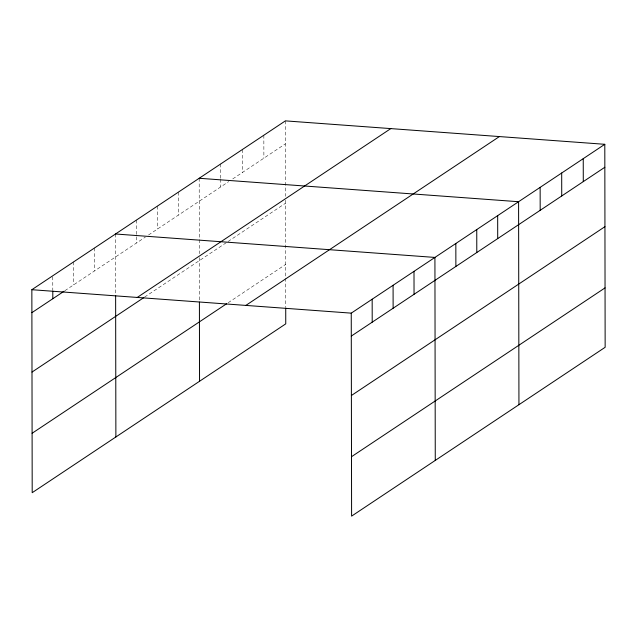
<?xml version="1.0" encoding="UTF-8"?>
<svg xmlns="http://www.w3.org/2000/svg" width="637" height="637" viewBox="0 0 637 637"><rect width="100%" height="100%" fill="white"/><g stroke="black" fill="none" stroke-linecap="round" stroke-linejoin="round"><path stroke-width="0.48" stroke-dasharray="3.19 2.39" d="M64.878 290.695L145.332 237.123M148.548 234.981L228.763 181.561M232.76 178.901L285.44 143.827M144.631 297.065L227.274 242.036M228.07 241.503L285.543 203.235M228.181 302.718L285.647 264.443M285.4 120.871L285.527 196.3M285.535 200.265L285.671 277.318M285.671 278.305L285.726 307.026M263.845 135.219L263.885 158.175M242.299 149.576L242.339 172.523M220.744 163.924L220.768 178.272M220.768 179.228L220.784 186.88M199.19 178.272L199.325 253.709M199.333 257.667L199.405 301.118M178.272 192.207L178.312 215.155M157.355 206.133L157.395 229.081M136.437 220.06L136.477 243.016M115.52 233.994L115.623 294.573M94.602 247.92L94.642 270.868M73.685 261.847L73.725 284.803M52.767 276.737L52.791 290.122"/><path stroke-width="0.96" d="M285.726 308.013L285.75 323.859L32.2 492.696L31.85 289.708L285.4 120.871L604.8 144.304L605.15 347.292L351.6 516.129L351.25 313.141L604.8 144.304M31.89 312.656L64.074 291.228M137.25 297.439L390.8 128.602M31.993 372.072L143.827 297.606M32.097 433.279L226.581 303.777M245.85 305.41L499.392 136.573M351.29 336.097L604.839 167.26M351.393 395.505L604.943 226.668M351.497 456.721L605.046 287.884M199.19 178.272L518.59 201.714L518.94 404.694M115.52 233.994L434.92 257.428L435.27 460.416M31.85 289.708L351.25 313.141M583.245 158.661L583.285 181.609M561.691 173.009L561.73 195.965M540.144 187.358L540.184 210.314M497.672 215.64L497.712 238.596M476.755 229.567L476.794 252.523M455.837 243.501L455.877 266.449M414.002 271.354L414.042 294.31M393.085 285.288L393.125 308.236M372.167 299.215L372.207 322.163M199.405 302.105L199.548 381.26M115.631 295.56L115.878 436.974M52.791 291.077L52.807 298.729"/></g></svg>
